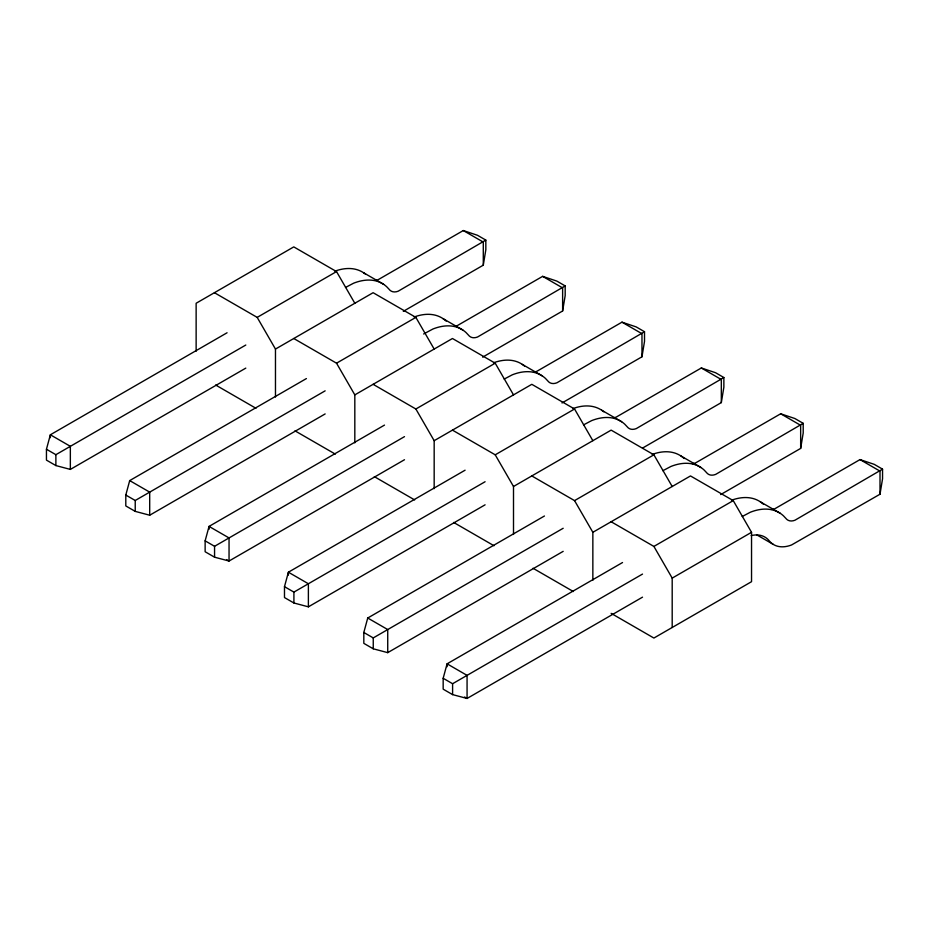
<?xml version="1.0" encoding="UTF-8"?>
<svg xmlns="http://www.w3.org/2000/svg" width="929" height="929" viewBox="0 0 929 929"><rect width="100%" height="100%" fill="white"/><g stroke="black" fill="none" stroke-linecap="round" stroke-linejoin="round"><path stroke-width="1.39" d="M403.314 311.343L483.289 265.171L485.832 249.738L485.832 240.1L477.483 235.281L463.292 230.543L378.208 279.664A18.534 10.707 -60 0 1 375.885 280.291M482.662 357.154L562.626 310.983L565.18 295.55L565.18 285.911L556.831 281.092L542.641 276.354L457.544 325.475A18.534 10.707 -60 0 1 455.233 326.102M561.999 402.965L641.974 356.794L644.517 341.361L644.517 331.723L636.168 326.903L621.977 322.166L536.974 371.24A18.534 10.707 -60 0 1 533.467 372.018M642.601 448.045L721.322 402.594L723.865 387.172L723.865 377.534L715.516 372.703L701.325 367.977L616.229 417.086A18.534 10.707 -60 0 1 613.918 417.713M720.695 494.576L800.659 448.405L803.202 432.972L803.202 423.334L794.852 418.514L780.674 413.777L695.658 462.863A18.534 10.707 -60 0 1 692.151 463.629M751.155 535.615A45.335 26.175 -60 0 1 769.375 541.003A46.845 27.046 -60 0 0 791.589 544.951L880.007 494.216L882.55 478.783L882.55 469.145L874.201 464.326L860.01 459.588L774.925 508.709A18.534 10.707 -60 0 1 771.5 509.44M245.802 368.116L70.349 469.412L55.879 465.568L46.45 460.122L46.45 449.241L50.363 434.784L227.071 332.768M325.15 413.928L149.697 515.223L135.228 511.38L125.798 505.933L125.798 495.052L129.7 480.595L306.407 378.567M404.498 459.727L229.045 561.023L214.564 557.191L205.135 551.745L205.135 540.852L209.048 526.406L384.501 425.099M485.089 504.819L308.382 606.834L293.912 602.991L284.483 597.556L284.483 586.663L288.396 572.206L465.092 470.19M563.183 551.35L387.73 652.646L373.249 648.802L363.82 643.356L363.82 632.475L367.733 618.017L544.44 516.001M642.52 597.161L467.066 698.457L452.597 694.613L443.168 689.167L443.168 678.286L447.081 663.829L622.535 562.533M485.832 240.1L398.193 291.207A18.534 10.707 -60 0 1 390.11 290.359L386.801 286.84A73.646 42.513 -60 0 0 353.601 283.206L345.507 287.467M565.18 285.911L477.541 337.018A18.534 10.707 -60 0 1 469.447 336.17L466.149 332.652A73.646 42.513 -60 0 0 432.937 329.005L423.624 333.987M644.517 331.723L556.877 382.818A18.534 10.707 -60 0 1 548.795 381.982L545.497 378.463A73.646 42.513 -60 0 0 512.285 374.817L504.192 379.09M723.865 377.534L636.226 428.629A18.534 10.707 -60 0 1 628.132 427.781L624.834 424.274A73.646 42.513 -60 0 0 591.634 420.628L583.54 424.89M803.202 423.334L715.655 474.405A18.534 10.707 -60 0 1 707.48 473.593L704.182 470.074A73.646 42.513 -60 0 0 670.97 466.439L662.876 470.701M882.55 469.145L794.91 520.252A18.534 10.707 -60 0 1 786.828 519.404L783.519 515.885A73.646 42.513 -60 0 0 750.318 512.239L742.225 516.512M214.425 292.705L257.182 317.381L336.53 271.582L354.82 303.26M46.45 449.241L55.879 454.687L245.802 345.031M275.472 397.031L275.472 349.072L373.11 292.705L415.867 317.381L434.168 349.072M293.773 338.504L336.53 363.193L415.867 317.381M125.798 495.052L135.228 500.487L325.15 390.842M354.82 442.843L354.82 394.883L452.458 338.504L495.215 363.193L513.505 394.883M373.11 384.316L415.867 409.004L495.215 363.193M205.135 540.852L214.564 546.298L404.498 436.642M434.168 488.642L434.168 440.694L531.806 384.316L574.552 409.004L592.853 440.694M452.458 430.127L495.215 454.815L574.552 409.004M284.483 586.663L293.912 592.11L485.089 481.733M513.505 534.454L513.505 486.494L611.143 430.127L653.9 454.815L672.19 486.494M531.806 475.938L574.552 500.615L653.9 454.815M363.82 632.475L373.249 637.921L563.183 528.264M592.853 580.265L592.853 532.305L690.491 475.938L733.248 500.615L751.538 532.305L751.538 581.682L653.9 638.049L611.143 613.361M611.143 521.75L653.9 546.426L733.248 500.615M443.168 678.286L452.597 683.721L642.52 574.076M672.19 627.481L672.19 578.117L751.538 532.305M463.292 230.543L483.289 242.086L483.289 265.171M542.641 276.354L562.626 287.897L562.626 310.983M621.977 322.166L641.974 333.708L641.974 356.794M701.325 367.977L721.322 379.52L721.322 402.594M780.674 413.777L800.659 425.319L800.659 448.405M860.01 459.588L880.007 471.131L880.007 494.216M363.622 272.778L383.619 284.32M442.97 318.589L462.956 330.132M522.307 364.4L542.304 375.943M601.655 410.212L621.64 421.754M680.992 456.011L700.989 467.554M760.34 501.823L780.337 513.365M336.53 271.582L293.773 246.893L196.135 303.26L196.135 351.22M756.903 534.93L773.137 544.313M215.644 385.024L255.963 408.296M294.992 430.835L335.299 454.107M374.341 476.647L414.648 499.918M453.677 522.446L493.996 545.729M533.025 568.258L573.332 591.529M129.7 480.595L149.697 492.138L149.697 515.223M367.733 618.017L387.73 629.56L387.73 652.646M226.537 559.583L229.045 561.023L229.045 537.937L209.048 526.406L209.048 529.286M464.57 697.005L467.066 698.457L467.066 675.371L447.081 663.829L447.081 666.708M653.9 546.426L672.19 578.117M574.552 500.615L592.853 532.305M495.215 454.815L513.505 486.494M415.867 409.004L434.168 440.694M336.53 363.193L354.82 394.883M257.182 317.381L275.472 349.072M452.597 683.721L452.597 694.613M373.249 637.921L373.249 648.802M308.382 606.834L308.382 583.749L288.396 572.206L288.396 575.097M293.912 592.11L293.912 602.991M214.564 546.298L214.564 557.191M135.228 500.487L135.228 511.38M70.349 469.412L70.349 446.326L50.363 434.784L50.363 437.664M55.879 454.687L55.879 465.568M572.856 408.621A73.646 42.513 -60 0 1 603.827 411.826M652.204 454.432A73.646 42.513 -60 0 1 684.185 458.531M731.541 500.232A73.646 42.513 -60 0 1 763.533 504.342M493.508 362.809A73.646 42.513 -60 0 1 524.479 366.014M414.171 316.998A73.646 42.513 -60 0 1 446.152 321.109M334.823 271.198A73.646 42.513 -60 0 1 365.794 274.403"/></g></svg>
